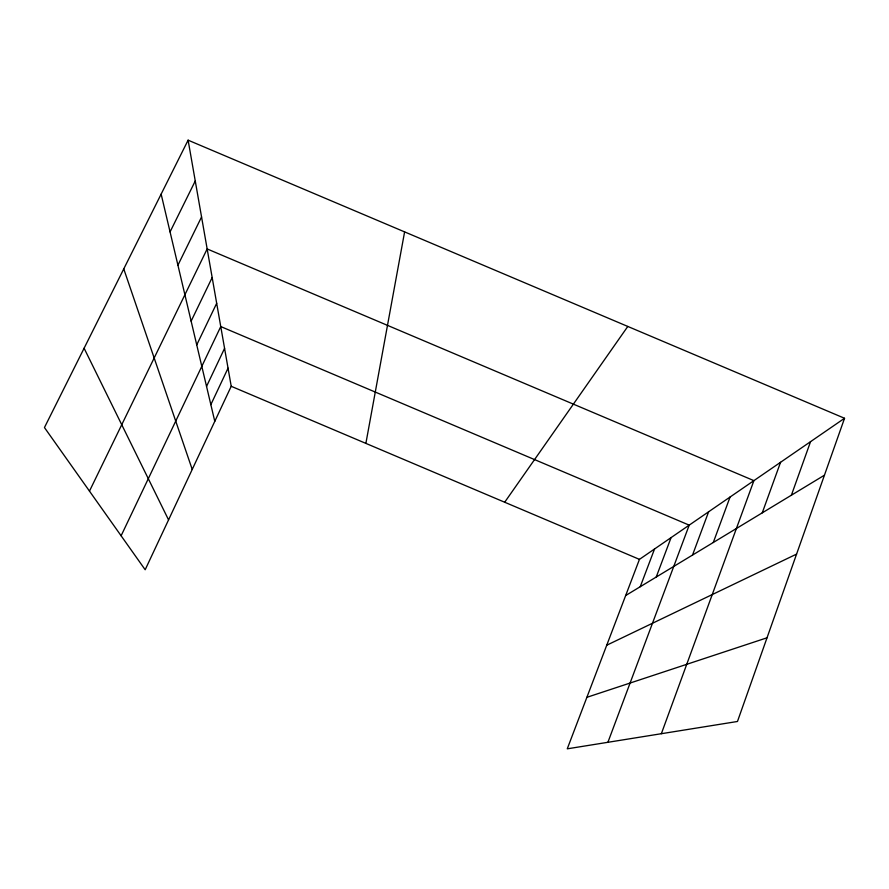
<?xml version="1.0" encoding="UTF-8"?>
<svg xmlns="http://www.w3.org/2000/svg" width="889" height="889" viewBox="0 0 889 889"><rect width="100%" height="100%" fill="white"/><g stroke="black" fill="none" stroke-linecap="round" stroke-linejoin="round"><path stroke-width="1.33" d="M365.879 443.389L404.606 231.896M844.55 418.274L737.47 721.479L567.26 748.827L639.447 559.37L844.55 418.274L188.112 140.173L44.45 427.553L145.174 569.749L231.218 386.293L188.112 140.173M791.388 495.217L810.546 441.666M762.251 512.853L780.553 462.302M661.36 733.703L753.905 480.638L207.159 248.942L89.478 491.117M713.289 542.49L730.058 497.04M692.52 555.069L708.611 511.797M607.909 742.293L689.208 525.143L220.761 326.563L121.115 535.778M656.215 577.05L671.073 537.623M640.247 586.718L654.548 548.98M210.849 404.651L228.04 368.168M206.548 386.404L224.573 348.344M196.736 344.888L216.683 303.282M191.135 321.151L212.171 277.546M177.922 265.2L201.559 216.96M170.066 231.907L195.258 180.978M504.685 502.241L627.79 326.452M625.667 595.541L824.447 475.193M606.743 645.214L796.588 554.091M586.884 697.32L767.029 637.791M231.218 386.293L639.447 559.37M84.099 348.232L168.566 519.876M123.76 268.911L192.224 469.425M161.142 194.124L214.782 421.319"/></g></svg>
